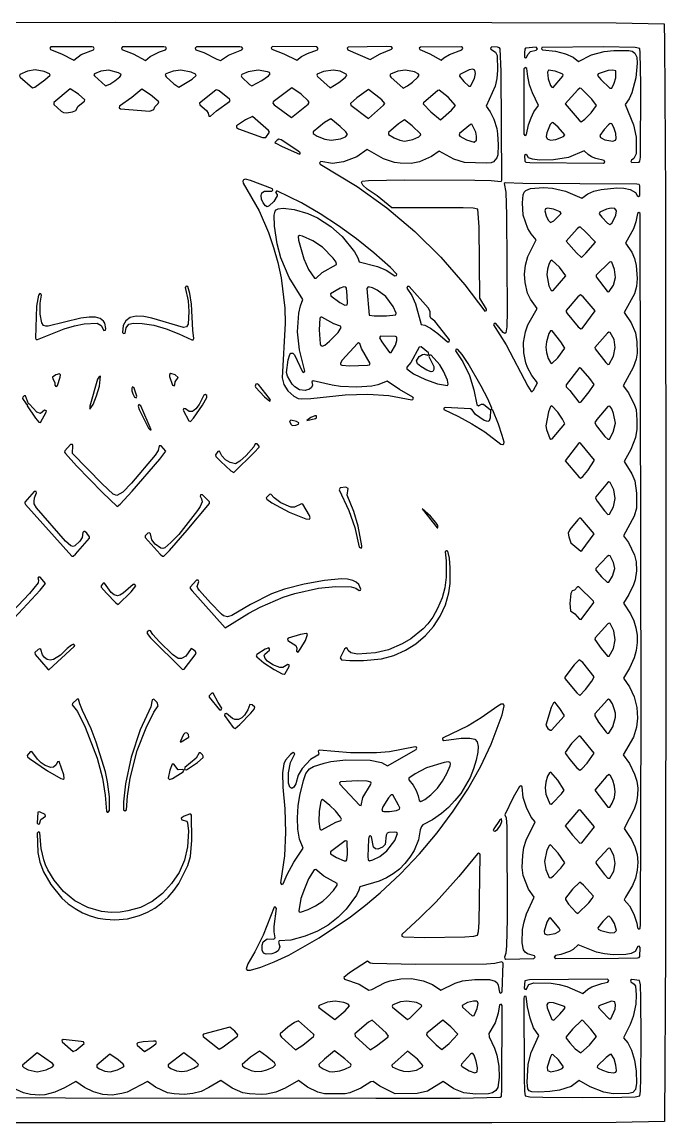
# Model space of a CAD drawing. Header units: millimetres. Extents: x 0 to 300, y 0 to 300.
# Drawn here: x 124.7 to 300, y 0 to 299.6 of the extents above; entities that cross this region are included whole.
import ezdxf

# ---------------------------------------------------------------- set-up
doc = ezdxf.new("R2010")
doc.units = ezdxf.units.MM
doc.layers.add('CUT', color=7, linetype='CONTINUOUS')

msp = doc.modelspace()

# ---------------------------------------------------------------- linework, layer by layer
at = {"layer": 'CUT'}
for points in [[(47.4475, 299.5198), (149.9997, 299.6098), (252.5511, 299.5198), (286.4388, 299.3997), (299.5082, 299.1113), (299.6191, 294.0883), (299.91, 252.2223), (299.9999, 149.8352), (299.91, 47.3589), (299.5842, 0.4102), (286.4388, 0.1201), (252.5525, 0), (47.4489, 0)], [(120.1454, 134.8754), (129.6427, 145.0347), (131.0645, 146.8202), (129.6319, 148.5056), (129.1325, 148.5344), (128.9757, 148.2354), (129.1699, 147.7084), (129.0788, 147.0365), (126.7506, 144.1021), (121.9769, 139.0595)], [(51.9509, 6.9321), (221.0079, 6.722), (243.9377, 6.782), (254.8289, 6.9887), (255.1804, 7.2945), (255.3129, 9.2255), (255.4309, 32.0093), (255.1199, 32.353), (254.7005, 32.1558), (254.3126, 29.8906), (253.503, 27.2812), (251.7303, 24.3255), (251.8788, 23.486), (253.3434, 20.3425), (253.9876, 18.4375), (254.4699, 15.4532), (254.5916, 12.3452), (254.2281, 9.6842), (253.6947, 8.8103), (252.8077, 8.2082), (251.6588, 7.8931), (248.2676, 7.8042), (244.9529, 8.2336), (242.2367, 9.2894), (239.3214, 11.2737), (235.0985, 8.7009), (232.2922, 8.0152), (226.2951, 7.9011), (222.1096, 10.0191), (220.2576, 11.3146), (219.6436, 11.1602), (216.8873, 9.4996), (213.9266, 8.1726), (212.6942, 7.953), (208.7068, 7.8932), (207.0115, 7.9571), (205.2566, 8.3916), (202.409, 9.7863), (199.9341, 11.5554), (196.33, 9.4701), (193.7559, 8.3624), (191.2226, 7.8379), (189.8156, 7.7733), (186.6044, 7.8934), (184.764, 8.239), (181.8859, 9.5131), (178.8158, 11.5574), (175.5469, 9.6275), (173.4082, 8.603), (171.2153, 8.0148), (168.8352, 7.7734), (166.0737, 7.8935), (164.2907, 8.2411), (161.058, 9.753), (158.7928, 11.2845), (153.2752, 8.4252), (151.8946, 8.0158), (149.2384, 7.5931), (146.704, 7.7502), (144.176, 8.4726), (141.6765, 9.6893), (139.3356, 11.2767), (136.2803, 9.5321), (133.6069, 8.3605), (130.9047, 7.6895), (129.5456, 7.5634), (127.0039, 7.7128), (125.0358, 8.2408), (122.0661, 9.5465)]]:
    msp.add_lwpolyline(points, dxfattribs=at)
for points in [[(140.8204, 290.7515), (144.1081, 292.0855), (144.315, 292.4356), (144.1632, 292.7381), (143.7926, 292.8272), (132.5316, 292.8185), (132.2131, 292.5205), (132.4034, 292.0935), (135.4241, 290.9411), (138.7536, 289.1947)], [(159.539, 290.1936), (162.1228, 291.4854), (163.7823, 292.0804), (163.9809, 292.3928), (163.7968, 292.752), (163.3005, 292.8272), (152.0353, 292.8183), (151.7183, 292.5291), (151.8907, 292.1025), (154.9366, 290.9228), (158.2582, 289.144)], [(178.7189, 289.1394), (180.8704, 290.5497), (184.5311, 292.0563), (184.7643, 292.3861), (184.5459, 292.7638), (183.9486, 292.8273), (172.1466, 292.8139), (171.8211, 292.49), (172.0304, 292.0812), (174.1933, 291.3045), (177.7071, 289.4727)], [(200.7212, 290.2263), (202.386, 291.0726), (205.1004, 292.0808), (205.3389, 292.4367), (204.9595, 292.8292), (192.8693, 292.9162), (192.5407, 292.6294), (192.7163, 292.1961), (195.9659, 290.9816), (199.4671, 289.2131)], [(254.6779, 292.6265), (254.0911, 292.7716), (252.5855, 292.856), (252.2409, 292.5379), (252.3569, 292.1851), (253.5575, 291.3658), (254.0356, 290.5072), (254.1704, 286.4714), (253.9572, 284.2318), (253.497, 282.1867), (251.0743, 276.6797), (252.1387, 275.1847), (253.1596, 273.1726), (253.9224, 270.6202), (254.1386, 269.1831), (254.3516, 266.2029), (254.2312, 263.4288), (253.9807, 262.6607), (253.0618, 261.5939), (252.3734, 261.3243), (251.1323, 261.1951), (245.1454, 261.4118), (242.2473, 262.3173), (238.2571, 264.4883), (236.1912, 263.0144), (232.852, 261.5704), (230.5785, 261.1048), (227.6322, 261.1652), (226.0734, 261.416), (223.1073, 262.3747), (218.6498, 264.909), (215.8123, 262.9541), (212.1577, 261.5348), (209.1599, 261.1351), (206.0454, 261.6083), (205.6595, 261.2639), (205.8512, 260.8818), (215.8854, 254.8477), (223.9704, 249.0154), (231.582, 242.6025), (238.6981, 235.5772), (245.2311, 228.1152), (250.7196, 220.9674), (251.0908, 221.1312), (251.1313, 221.501), (249.2818, 224.469), (249.1004, 243.8387), (248.7644, 248.6824), (247.5116, 248.9185), (244.7668, 249.0102), (225.3184, 249.045), (221.3546, 252.2996), (218.6438, 254.1091), (217.4541, 255.2115), (217.1098, 255.9714), (217.318, 256.3234), (218.9679, 256.4826), (228.8084, 256.6625), (247.9915, 256.5725), (252.3914, 256.4515), (255.149, 256.2542), (255.2962, 256.5475), (255.1026, 286.137), (254.8702, 292.331)], [(225.2982, 292.1837), (225.5027, 292.5282), (225.2246, 292.8997), (223.8318, 292.9478), (213.4863, 292.7712), (213.1666, 292.4726), (213.3591, 292.0449), (219.4465, 289.4099), (222.2002, 290.9717)], [(239.5386, 289.8866), (241.039, 290.7867), (244.4581, 292.0857), (244.6813, 292.4109), (244.5647, 292.7173), (244.2929, 292.8279), (233.123, 292.8056), (232.7983, 292.4772), (232.9821, 292.0877), (235.6754, 290.9502), (238.7986, 289.1978)], [(261.4361, 291.2376), (261.4592, 290.0344), (261.7366, 289.8531), (262.0533, 289.9511), (262.347, 290.7922), (263.1306, 291.5979), (264.6844, 291.9632), (264.9953, 292.3521), (264.6698, 292.7289), (261.756, 292.5104), (261.5621, 292.2523)], [(293.0367, 262.8139), (293.188, 282.6845), (293.0085, 291.1855), (292.846, 292.3831), (291.5943, 292.649), (283.013, 292.8579), (266.1972, 292.7008), (266.0712, 292.3247), (266.3402, 292.0332), (269.928, 291.6846), (272.6538, 290.9788), (274.7608, 290.0156), (276.177, 288.8989), (279.7111, 290.6573), (283.2065, 291.6261), (285.8071, 291.8968), (289.9008, 291.8662), (290.83, 291.7198), (291.5382, 291.1423), (292.042, 290.0184), (292.1947, 288.4482), (291.8294, 284.3988), (290.7303, 280.3305), (289.976, 278.7347), (288.8451, 277.1617), (291.1315, 271.6571), (291.8367, 268.3162), (291.8627, 263.7386), (291.2781, 262.4719), (290.5839, 262.0575), (290.4098, 261.6673), (290.6984, 261.3523), (292.6705, 261.511), (292.9228, 261.7685)], [(130.9295, 283.8368), (132.3216, 285.1759), (132.1255, 285.5259), (130.7129, 286.11), (128.2431, 286.5534), (126.1231, 286.1984), (124.0766, 285.343), (123.953, 285.0043), (124.2041, 284.6161), (127.5106, 281.6553), (128.156, 281.9182)], [(149.9064, 283.5732), (151.3437, 284.6572), (151.6798, 285.1472), (151.5378, 285.4555), (150.926, 285.7666), (148.3297, 286.4974), (146.176, 286.2682), (144.3972, 285.4966), (144.2564, 285.2337), (144.3685, 284.9199), (147.3926, 282.2089), (148.5576, 282.6761)], [(170.9653, 284.0171), (172.0751, 285.0877), (171.8935, 285.4408), (170.6864, 285.9709), (167.8971, 286.5506), (165.8604, 286.1996), (163.8382, 285.5237), (163.6317, 285.1323), (163.9456, 284.6724), (166.0383, 282.7564), (167.356, 281.8379)], [(189.9707, 283.7126), (191.7811, 284.9671), (192.2163, 285.5338), (192.0701, 285.8357), (191.5527, 286.0961), (189.0001, 286.4945), (186.2415, 286.0579), (184.4912, 285.3307), (184.3009, 284.9855), (184.5078, 284.6086), (186.5906, 282.6419), (187.2303, 282.2612)], [(212.6671, 284.4825), (213.1164, 285.0614), (212.8948, 285.4443), (211.3023, 286.1957), (209.3873, 286.5522), (206.7689, 286.1468), (205.0292, 285.4353), (204.8993, 285.1255), (205.079, 284.7776), (208.5407, 281.7012), (210.9601, 283.1898)], [(230.9429, 283.2173), (232.4025, 284.5599), (232.7738, 285.1331), (232.5049, 285.5392), (231.5091, 286.035), (229.0403, 286.5242), (226.9915, 286.2062), (224.9823, 285.3983), (224.8494, 285.0131), (225.1149, 284.6372), (228.4524, 281.6351), (229.6621, 282.2434)], [(247.8882, 284.2217), (248.1676, 285.6328), (247.961, 286.5174), (247.4085, 286.7819), (246.4318, 286.5732), (243.8728, 285.3609), (243.7632, 284.8454), (244.9286, 283.4299), (246.3107, 282.1201), (246.8011, 282.1555)], [(264.0515, 275.1469), (265.2699, 276.9136), (263.6791, 280.3068), (262.8609, 282.5147), (262.342, 284.7621), (262.0761, 286.9661), (261.6955, 287.2772), (261.3051, 286.8924), (261.2832, 269.1068), (261.6065, 268.766), (262.0225, 268.9841), (262.6124, 271.6015), (263.2801, 273.5154)], [(269.2487, 281.7802), (271.9271, 284.8914), (272.0009, 285.2458), (271.7643, 285.5054), (269.8199, 286.2002), (268.0571, 286.4716), (267.737, 285.9474), (267.9383, 284.1255), (268.5994, 282.3046), (268.8837, 281.8647)], [(285.9009, 282.9516), (286.3457, 284.3917), (286.3675, 286.3351), (285.4977, 286.4931), (284.3, 286.3808), (281.5077, 285.5326), (281.3325, 285.0282), (282.2589, 283.9753), (284.7278, 281.6013), (285.2226, 281.6339)], [(202.8761, 277.7071), (202.623, 278.1421), (200.6514, 279.9366), (198.1365, 281.7076), (193.0458, 277.8909), (192.9854, 277.4982), (193.3522, 277.0855), (198.0257, 273.6522), (202.6244, 277.2927)], [(138.4277, 275.1986), (139.3231, 275.5606), (139.9939, 276.7532), (141.6611, 278.1007), (141.7698, 278.4207), (140.0636, 279.962), (137.7517, 281.4183), (133.373, 277.7045), (133.3633, 277.2004), (135.3527, 275.3247), (135.9282, 274.9574), (136.7944, 274.9082)], [(160.8385, 276.5539), (161.7418, 277.4381), (161.9319, 277.8741), (159.639, 279.8359), (157.2741, 281.3428), (154.5976, 279.0943), (151.223, 276.7119), (151.0989, 276.2404), (151.5126, 275.9917), (159.4536, 275.3318), (160.5823, 275.8252)], [(181.3365, 278.2747), (181.1638, 278.65), (178.3897, 280.8832), (177.7484, 281.1158), (177.4214, 281.0362), (173.0154, 277.4956), (173.1024, 277.0976), (174.873, 275.5092), (175.3119, 274.8438), (175.5342, 273.9871), (175.9916, 274.0032), (177.6133, 275.4741), (181.2005, 277.9635)], [(222.6216, 278.399), (218.9907, 281.2613), (215.8294, 278.9796), (214.0919, 277.4542), (214.1703, 276.9733), (219.0353, 273.3361), (223.0779, 276.9466), (223.4319, 277.4613)], [(238.5711, 273.0224), (241.5661, 275.5966), (242.6994, 276.9265), (240.653, 279.1295), (238.2634, 281.0738), (237.8574, 281.0092), (233.9734, 277.5895), (233.8616, 277.3075), (236.0017, 275.1592)], [(276.9479, 272.4319), (277.9403, 273.1953), (279.6112, 274.9251), (281.1259, 276.9225), (279.8038, 278.6333), (276.93, 281.54), (276.5313, 281.5873), (276.0078, 281.1434), (272.5468, 277.3772), (276.3324, 272.9163)], [(192.0093, 269.6147), (191.7577, 270.1285), (187.4371, 273.8879), (185.4762, 273.0278), (183.0845, 271.3658), (183.056, 270.8719), (183.6485, 270.536), (190.1388, 268.2077), (191.0606, 268.1791)], [(211.4251, 267.7976), (212.721, 268.408), (213.2772, 268.9875), (212.7903, 269.7158), (211.3274, 271.15), (208.731, 273.2427), (207.0135, 272.2401), (203.9354, 269.766), (203.9411, 269.2344), (205.0166, 268.5412), (207.0821, 267.7086), (208.8645, 267.4399)], [(231.0996, 267.6719), (232.7362, 268.3885), (233.2452, 268.8981), (233.1234, 269.2161), (230.8667, 271.3289), (228.8079, 272.9707), (227.1976, 271.8918), (224.4295, 269.5085), (224.4839, 268.96), (226.0119, 268.0816), (227.5801, 267.4379), (228.8043, 267.2282)], [(248.3914, 267.458), (248.4433, 268.5178), (248.1838, 269.6083), (247.1637, 271.7901), (246.7972, 271.7399), (243.8114, 269.2276), (243.6583, 268.858), (243.8987, 268.5202), (245.6758, 267.5684), (247.7893, 266.9245)], [(270.6776, 270.9828), (269.2965, 272.2061), (268.9983, 272.2685), (268.5108, 271.7264), (267.544, 269.433), (267.3812, 268.4377), (267.6732, 267.7794), (268.5307, 267.4698), (270.021, 267.648), (272.1311, 268.413), (272.4674, 268.9455)], [(286.4353, 267.8712), (286.3126, 269.249), (285.8193, 270.897), (285.2295, 271.9265), (284.8113, 272.02), (284.355, 271.6334), (283.1649, 270.3818), (281.9693, 268.7406), (282.1439, 268.1921), (283.3763, 267.5695), (285.4859, 267.2291), (286.2688, 267.4563)], [(194.628, 267.7074), (194.1178, 267.4973), (193.5775, 266.9571), (193.5175, 266.807), (193.7876, 266.5969), (195.4683, 265.6966), (200.1802, 263.6557), (200.3903, 263.7758), (200.3903, 264.0459), (199.79, 264.5861), (195.2582, 267.5573)], [(262.9048, 261.346), (282.9851, 261.1642), (283.3704, 261.513), (283.1381, 261.911), (280.9283, 262.4301), (279.7215, 262.9373), (278.7824, 263.5383), (277.7073, 264.5728), (273.4531, 262.7089), (269.382, 262.0968), (265.607, 262.0354), (263.6654, 262.2464), (262.5439, 262.6449), (262.1727, 263.281), (261.8074, 263.522), (261.4487, 263.2713), (261.5848, 261.6997), (261.8596, 261.4732)], [(190.6596, 253.5417), (192.7147, 253.5721), (192.9438, 253.8144), (192.8792, 254.1763), (186.9222, 256.5197), (185.5448, 256.8377), (184.9499, 256.6324), (184.7865, 256.2766), (184.8816, 255.7414), (189.2315, 248.2368), (191.7892, 242.3106), (193.1737, 238.2791), (194.3182, 234.1557), (195.1921, 230.0311), (196.2166, 221.7255), (196.3081, 217.6276), (195.5301, 202.8119), (195.9513, 201.008), (197.0011, 199.2763), (198.6639, 197.7931), (199.8266, 197.2001), (200.7146, 197.0274), (203.2697, 197.1468), (212.6739, 198.198), (218.8437, 198.3491), (224.5618, 197.9887), (230.7831, 196.8149), (231.1076, 196.8995), (231.246, 197.2049), (231.0959, 197.5047), (227.424, 199.6041), (224.0939, 201.8571), (221.5707, 200.8871), (219.8929, 200.5177), (215.8082, 200.2107), (211.3644, 200.4208), (209.1588, 200.7522), (203.9169, 202.0064), (203.5643, 201.7154), (203.7804, 200.7662), (203.5251, 200.1701), (202.943, 199.7219), (201.7289, 199.3703), (200.2292, 199.5461), (198.9197, 200.3682), (198.2652, 201.0836), (196.965, 203.2004), (196.6992, 204.2407), (197.0961, 207.6762), (197.5523, 209.1665), (197.8866, 209.5257), (198.4142, 209.4905), (198.8688, 209.0648), (201.0176, 204.4179), (201.4239, 204.272), (201.7152, 204.5907), (200.2447, 210.4029), (199.7011, 215.2578), (200.0341, 220.387), (200.4552, 222.3734), (201.0847, 224.07), (197.4095, 230.0727), (195.1146, 235.4537), (194.1206, 239.2536), (193.4296, 244.0309), (193.3414, 247.0388), (193.5857, 248.1369), (193.8533, 248.531), (194.3828, 248.7966), (195.7534, 248.949), (198.7963, 248.5877), (202.4945, 247.4992), (205.1212, 246.308), (208.7514, 244.006), (211.8488, 241.2392), (215.1556, 237.0536), (216.0893, 235.4277), (216.4254, 234.3345), (221.4871, 233.0537), (223.776, 232.0889), (226.2072, 230.5421), (226.5979, 230.6374), (226.7055, 230.9901), (224.9985, 232.7777), (220.4602, 236.8084), (215.7115, 240.6254), (210.8735, 244.1494), (205.8712, 247.415), (200.7907, 250.361), (194.0276, 253.6745), (193.664, 253.2541), (194.1198, 252.6844), (194.1721, 252.2667), (193.2709, 250.7825), (191.9398, 249.548), (191.377, 249.341), (190.9585, 249.5916), (190.3233, 250.4275), (189.8885, 251.4387), (189.7664, 252.3904), (189.9346, 253.1458)], [(292.0737, 255.4616), (261.0444, 255.6729), (256.2587, 255.8459), (255.9225, 255.6271), (256.3927, 253.2745), (256.6025, 247.0633), (256.7226, 220.9197), (256.632, 216.7022), (256.4172, 215.0705), (256.107, 214.8275), (255.6681, 215.1042), (253.6713, 217.6074), (253.2416, 217.6112), (253.0699, 217.2174), (256.4918, 211.736), (262.3657, 200.4676), (263.2479, 199.1066), (263.5793, 199.0889), (263.9056, 199.405), (265.0219, 201.4513), (263.498, 203.3872), (262.3011, 205.6316), (261.8415, 206.8817), (261.289, 209.5633), (261.2266, 212.3608), (261.7082, 215.2819), (262.3764, 217.1742), (264.9399, 221.6384), (263.0927, 224.1609), (262.3138, 225.8419), (261.6203, 228.7054), (261.4667, 231.0303), (261.7129, 233.4301), (262.3732, 235.8012), (264.6867, 240.3576), (263.2884, 241.9678), (262.3986, 243.4643), (261.1153, 247.0235), (260.8959, 250.4108), (261.136, 252.6038), (261.4004, 253.2799), (261.855, 253.7913), (263.1562, 254.2908), (266.6152, 254.5315), (269.104, 254.3511), (272.6201, 253.5353), (277.0682, 251.6505), (278.7413, 252.8846), (280.3615, 253.5376), (282.3346, 254.051), (286.6044, 254.471), (288.5619, 254.382), (290.2635, 254.0663), (291.6674, 253.256), (292.1564, 252.3834), (292.5572, 252.1442), (292.8908, 252.4238), (292.8655, 255.0252), (292.6647, 255.3596)], [(269.4599, 245.5328), (271.4177, 247.5019), (271.233, 247.9699), (269.3417, 248.6839), (267.7264, 248.9762), (267.2199, 248.8153), (267.0208, 248.2105), (267.3504, 246.8401), (267.9588, 245.7121), (268.5634, 245.0669)], [(285.2501, 244.8829), (286.0132, 246.2073), (286.3629, 247.0374), (286.5236, 248.2112), (286.1006, 248.8441), (285.0496, 248.9224), (283.8372, 248.6528), (281.9734, 247.8815), (281.8232, 247.4323), (282.5059, 246.5139), (284.1001, 244.8573), (284.7369, 244.4901)], [(293.008, 246.2742), (292.9706, 247.5364), (292.5929, 247.8066), (292.2251, 247.5231), (291.8318, 245.243), (291.1322, 243.3214), (288.9761, 239.4363), (290.6568, 237.0079), (291.41, 235.2868), (291.8965, 233.3572), (292.1361, 229.8133), (291.9569, 227.6601), (291.3947, 225.6567), (288.6084, 220.5854), (290.5172, 217.7537), (291.6748, 215.0458), (292.0757, 212.5972), (292.1346, 209.5119), (291.8558, 207.8563), (291.0665, 205.583), (288.338, 200.5777), (289.7698, 198.6909), (291.429, 195.3423), (291.8354, 194.1425), (292.1068, 191.2707), (292.077, 188.8034), (291.6743, 186.5133), (290.4113, 183.2952), (288.6014, 179.9707), (290.7186, 176.6511), (291.4724, 174.7423), (291.9859, 171.4189), (291.9529, 167.3357), (291.3631, 165.1495), (288.4345, 159.7784), (289.8334, 157.9882), (291.4294, 154.5254), (291.8961, 152.6897), (292.0141, 150.2654), (291.5941, 147.7751), (291.1546, 146.4248), (289.863, 143.812), (288.4371, 141.5032), (290.3697, 138.5767), (291.231, 136.694), (291.8312, 134.7405), (292.1334, 132.7517), (292.1368, 130.7136), (291.8924, 128.6205), (291.3044, 126.556), (290.0477, 123.7734), (288.4709, 121.0629), (290.0457, 118.698), (291.3195, 115.9906), (292.0711, 113.0744), (292.2866, 110.1611), (291.9506, 107.7223), (291.1341, 105.0309), (288.3637, 100.1817), (290.0884, 97.809), (291.4537, 94.9637), (292.0414, 93.0529), (292.3162, 91.1597), (292.2825, 89.242), (291.9429, 87.3187), (291.3204, 85.3621), (288.5852, 80.1114), (290.6087, 77.1739), (291.5536, 75.1614), (292.1071, 73.0588), (292.3465, 70.9526), (292.1894, 68.7901), (291.7289, 66.6615), (290.9143, 64.6129), (288.9491, 61.4938), (288.6515, 60.7399), (290.0427, 59.07), (291.2431, 56.7888), (292.0953, 54.3311), (292.2816, 53.083), (292.5873, 52.7824), (292.984, 52.9449), (293.0679, 54.1411), (293.218, 111.6744)], [(276.9701, 235.5554), (278.2172, 236.6783), (280.8048, 239.6955), (278.0196, 242.6328), (276.7185, 243.7386), (276.3516, 243.7383), (275.8454, 243.3159), (272.8141, 239.9553), (275.5968, 236.7655)], [(204.2901, 229.9326), (204.7342, 229.922), (206.4235, 231.4152), (210.2782, 233.6102), (210.2341, 234.2137), (209.3725, 235.3829), (206.4876, 238.3224), (203.8437, 240.0705), (201.0368, 241.3581), (200.1912, 241.5054), (199.8497, 241.2093), (199.9384, 240.2431), (201.3934, 235.1983), (202.6978, 232.2575)], [(268.5665, 234.6223), (268.0791, 233.6443), (267.7099, 232.3388), (267.5589, 230.8525), (268.1087, 227.8559), (268.7683, 226.582), (269.3225, 226.585), (272.7443, 230.5652), (270.9929, 232.8839), (268.9367, 234.827)], [(285.7242, 228.0082), (286.2522, 230.0912), (286.0212, 232.2965), (285.2193, 234.2394), (284.9659, 234.3871), (284.6521, 234.2927), (280.9719, 230.6833), (280.9696, 230.2274), (283.9776, 226.3484), (284.2683, 226.1971), (284.5448, 226.295)], [(155.0186, 217.6156), (157.4214, 217.5835), (160.5319, 217.0686), (163.8901, 216.1391), (167.3651, 214.7806), (170.9369, 213.114), (171.3072, 213.151), (171.4774, 213.4819), (171.1597, 215.7383), (170.7985, 222.8595), (170.3857, 225.7215), (169.827, 227.618), (169.3765, 227.7517), (169.1239, 227.3934), (169.8644, 223.7168), (170.0769, 220.7872), (169.897, 217.4181), (169.4564, 216.6722), (168.6147, 216.4838), (160.0256, 219.0061), (157.8176, 219.452), (155.7198, 219.5671), (154.08, 219.164), (152.9206, 218.2875), (152.1767, 217.026), (152.0609, 215.1476), (152.3419, 214.8241), (152.7501, 214.9546), (153.0158, 216.4312), (153.7249, 217.3574)], [(141.5556, 217.4328), (145.147, 217.6127), (146.2114, 217.0205), (146.9707, 215.6881), (147.4019, 215.7232), (147.5379, 216.1675), (147.1793, 217.6431), (146.8473, 218.2175), (145.9533, 218.9352), (144.7194, 219.2702), (142.9373, 219.2959), (140.7077, 219.002), (131.8346, 216.8736), (131.1947, 216.8085), (130.5571, 217.0051), (130.0488, 217.7751), (129.5949, 220.0736), (129.5923, 223.0585), (129.9527, 225.3218), (129.8137, 225.6291), (129.5252, 225.7184), (129.1398, 225.266), (128.6311, 222.288), (128.3445, 213.5886), (128.4926, 213.2558), (128.851, 213.191), (136.1529, 216.1337), (138.956, 216.948)], [(213.2959, 223.129), (213.2377, 225.207), (212.9763, 227.1702), (212.7958, 227.4586), (212.288, 227.514), (211.3289, 227.2045), (208.6893, 225.6329), (208.7133, 225.088), (211.1674, 223.2695), (212.5925, 222.5475), (213.1588, 222.6875)], [(226.4408, 219.9305), (226.5431, 220.3732), (225.7569, 222.2085), (223.6929, 224.8998), (221.3899, 226.6321), (220.1032, 227.2418), (218.9212, 227.5096), (218.5427, 227.1058), (219.143, 219.8546), (220.5237, 219.6582), (223.8794, 219.6577)], [(233.3078, 217.2674), (234.2996, 217.0886), (235.8415, 216.3327), (237.8899, 214.867), (240.5073, 212.5913), (240.9392, 212.5906), (241.049, 213.1293), (238.4517, 216.5082), (237.0214, 218.1728), (235.9481, 219.0512), (235.7763, 219.4281), (235.8276, 220.8158), (235.2594, 221.8648), (230.1213, 227.6123), (229.6547, 227.6514), (229.4878, 227.2139), (230.766, 225.2211), (231.8182, 222.9083)], [(277.1667, 216.2469), (280.713, 221.0515), (277.4139, 224.8111), (276.6825, 225.3903), (276.0213, 224.8539), (272.8193, 221.0595), (272.7793, 220.7567), (273.0657, 220.2915), (276.0974, 216.6953), (276.8356, 216.0899)], [(206.0382, 211.5503), (206.3602, 211.4003), (207.0774, 211.7142), (208.4188, 212.797), (210.7238, 215.1306), (211.5889, 216.4915), (211.3955, 216.813), (209.5385, 217.4905), (206.3216, 219.2993), (205.9936, 219.3082), (205.7661, 219.027), (205.612, 215.824), (205.8411, 212.0337)], [(226.3388, 211.6719), (226.7161, 212.9607), (226.6965, 213.8592), (226.3831, 214.0434), (222.2815, 214.1154), (221.9763, 213.6443), (222.6009, 212.5603), (224.7015, 209.7158), (225.1971, 209.6364)], [(267.4595, 209.633), (267.9264, 208.0784), (268.5376, 206.9102), (268.8935, 206.6956), (270.5569, 208.2487), (272.4916, 210.8368), (271.4073, 212.5746), (269.0232, 215.5632), (268.5196, 215.5834), (268.135, 214.8791), (267.4373, 212.6112), (267.2588, 211.1343)], [(285.7007, 208.6648), (286.1937, 211.0223), (285.8461, 213.2527), (284.81, 215.0943), (284.4662, 215.2194), (284.0955, 214.9771), (280.6667, 211.058), (280.7116, 210.6634), (283.6445, 206.9295), (284.1315, 206.448), (284.5598, 206.5183)], [(219.299, 206.3369), (219.4962, 206.6533), (217.0668, 210.8061), (216.6019, 212.0858), (216.2803, 212.2691), (216.0005, 212.1595), (211.8, 207.5753), (211.3424, 206.7598), (211.404, 206.4373), (211.7303, 206.2329), (213.8557, 206.0626), (218.7513, 206.2429)], [(231.2695, 203.8967), (234.4796, 202.3225), (237.834, 201.1647), (240.5397, 200.6745), (240.7194, 201.0494), (240.5021, 202.1056), (239.3986, 204.6178), (238.4116, 206.2876), (236.0452, 208.935), (235.6102, 208.9677), (235.4177, 208.5762), (236.7586, 205.9006), (236.8192, 205.0877), (236.4878, 204.536), (236.1047, 204.3849), (234.8876, 204.8314), (233.2104, 205.8496), (232.3299, 206.6356), (232.0932, 207.4469), (232.833, 208.5756), (233.6826, 209.1467), (234.1685, 209.2089), (235.1127, 208.9162), (235.4776, 209.209), (235.3602, 209.5955), (233.3602, 211.2569), (232.8435, 211.1214), (230.5384, 206.9844), (229.4468, 205.6621), (229.4658, 205.2518)], [(247.7106, 199.5187), (248.5287, 195.4889), (248.9346, 195.2041), (249.7593, 195.6085), (250.347, 195.6331), (252.2024, 194.0486), (252.1213, 191.8633), (251.8287, 191.0962), (251.5127, 190.903), (250.5229, 191.1317), (248.1647, 192.7784), (247.2029, 194.0917), (246.7669, 194.3421), (239.8537, 194.6982), (239.5092, 194.4954), (239.5056, 194.1289), (243.4689, 192.2606), (247.111, 190.2735), (250.6355, 188.0436), (255.0664, 184.711), (255.6199, 184.6112), (255.8648, 184.8572), (255.9114, 185.2723), (255.4421, 187.123), (254.3914, 190.2132), (252.862, 193.9672), (252.5259, 194.1952), (252.5901, 194.563), (251.4651, 197.051), (249.7213, 200.5087), (246.1676, 206.6907), (244.5326, 209.0996), (243.3333, 210.5152), (242.8669, 210.5718), (242.6969, 210.1014), (244.6961, 207.116), (246.5085, 203.3957)], [(134.8976, 203.8591), (133.8614, 203.6112), (132.9803, 202.9222), (133.019, 202.4813), (133.5793, 201.5112), (133.6085, 200.8116), (133.9052, 200.4215), (134.3633, 200.6656), (135.0618, 203.0035), (135.1297, 203.5836)], [(166.3224, 200.8458), (166.4134, 201.6932), (167.1516, 202.9082), (166.3852, 203.6079), (165.1746, 203.9903), (164.8419, 203.7233), (164.865, 203.1188), (165.604, 200.7989), (166.0543, 200.5945)], [(276.9046, 196.2567), (279.0652, 198.9568), (280.4117, 200.9747), (279.3094, 202.5687), (276.8217, 205.368), (276.5198, 205.4952), (276.2276, 205.3471), (272.7912, 200.8923), (272.8616, 200.3701), (273.855, 199.3354), (276.2291, 196.1827), (276.552, 196.0359)], [(145.7383, 200.4803), (146.0384, 203.2414), (145.5882, 202.9713), (145.2281, 202.4311), (143.1572, 195.0781), (143.1272, 194.2978), (144.0276, 195.5583), (144.988, 197.8693)], [(188.3554, 201.0505), (188.1153, 200.5103), (188.2654, 200.2402), (190.6964, 197.6292), (192.137, 196.4287), (192.317, 196.6688), (192.0769, 197.119), (189.0157, 200.9605), (188.6856, 201.1406)], [(125.7697, 195.667), (126.0858, 195.5164), (126.103, 195.1333), (128.3709, 191.7646), (129.26, 190.6781), (129.6908, 190.6339), (131.2671, 193.4055), (131.2963, 193.8393), (130.7765, 193.9981), (129.7251, 193.0727), (128.6623, 193.4058), (126.7137, 195.6103), (126.4248, 195.7294), (125.6008, 197.865), (125.2647, 197.8566), (124.8533, 197.5035), (124.8447, 197.1387)], [(154.5618, 200.0001), (154.5918, 199.2798), (154.8019, 198.4095), (155.3121, 197.5391), (155.7923, 197.3591), (155.9424, 197.7792), (155.1921, 200.0001), (154.7719, 200.3303)], [(171.3599, 191.7959), (173.8083, 195.3797), (174.9823, 197.4023), (174.9975, 197.9388), (174.5668, 198.2498), (174.141, 198.1078), (172.8809, 195.4845), (171.955, 194.3482), (171.0707, 193.647), (170.1497, 193.5938), (169.1778, 194.3547), (168.6906, 194.4088), (168.5364, 193.9435), (170.0691, 191.0945), (170.5682, 190.9114)], [(156.3025, 195.1082), (156.6027, 194.1778), (159.0937, 189.0757), (159.5739, 188.6556), (159.874, 188.6556), (157.0228, 195.1982), (156.5126, 195.4983)], [(270.5181, 193.4408), (268.9467, 195.1584), (268.5652, 194.9555), (267.9955, 193.5679), (267.3195, 189.7354), (267.4818, 188.682), (268.3808, 186.3141), (268.6348, 186.0971), (268.9935, 186.1806), (272.4697, 190.2679), (271.8548, 191.5099)], [(285.6027, 187.9657), (286.2534, 190.4329), (285.7283, 193.1134), (285.2155, 194.3169), (284.6784, 195.0508), (284.1374, 195.0149), (281.1522, 191.4557), (280.6629, 190.6085), (281.0292, 189.8198), (283.3641, 186.8297), (284.1448, 186.0502), (284.5964, 186.0797)], [(203.2714, 192.0169), (202.191, 191.1466), (204.562, 191.6868), (204.8621, 191.9269), (204.8321, 192.4071), (204.3519, 192.4671)], [(199.4454, 190.9403), (197.8251, 191.2852), (197.5364, 190.8883), (197.9298, 190.0544), (198.2669, 189.7676), (199.2405, 189.9052), (199.915, 190.1497), (200.0472, 190.5594)], [(150.5548, 167.739), (151.4027, 168.416), (154.6186, 171.9621), (162.171, 180.6233), (163.8036, 182.8059), (162.5509, 184.2988), (162.0568, 184.2988), (161.7177, 182.9627), (160.9467, 181.7532), (154.4841, 174.1169), (152.0974, 171.6741), (150.4517, 170.7992), (149.5247, 171.1567), (146.4678, 173.9143), (138.3891, 182.2025), (138.5534, 184.3297), (138.4076, 184.6336), (137.9082, 184.6236), (136.368, 182.8833), (136.2642, 182.5595), (136.5047, 182.1588), (139.5261, 178.8378), (146.5808, 171.543)], [(187.8653, 182.4295), (189.205, 183.8972), (189.2692, 184.2172), (188.6692, 184.8605), (188.1815, 184.8618), (187.7961, 183.989), (185.7199, 181.6721), (183.9639, 180.1034), (182.7894, 179.4178), (181.3433, 179.7284), (180.0571, 180.4904), (179.0302, 181.5427), (178.3984, 182.8033), (177.9696, 182.7205), (177.3494, 181.7883), (177.4056, 181.3872), (178.7694, 180.0207), (181.5104, 177.4912), (182.3262, 177.0124)], [(276.756, 175.503), (277.3538, 175.9395), (278.7012, 177.5533), (280.5371, 180.3994), (276.7429, 184.9756), (276.4665, 185.0929), (276.1629, 184.9501), (272.5567, 180.1877), (276.2558, 175.8428)], [(284.6207, 165.6506), (285.7032, 167.6779), (286.1633, 169.9704), (285.7885, 172.3405), (284.838, 174.3349), (284.4824, 174.4378), (284.1036, 174.1701), (280.8667, 170.3542), (280.8368, 170.0134), (281.2937, 169.2396), (283.2584, 166.6189), (284.1631, 165.6339)], [(139.219, 154.8217), (143.0496, 159.1633), (143.0496, 159.5428), (142.2927, 160.4703), (141.7997, 160.9436), (141.4641, 160.9757), (141.2187, 160.6966), (141.094, 159.3598), (140.4036, 158.295), (139.0815, 157.047), (138.5628, 156.9036), (137.9795, 157.0825), (136.5451, 158.3573), (128.6089, 167.4384), (128.0149, 168.5357), (127.942, 169.0812), (128.0935, 170.1398), (128.6483, 171.4585), (128.5334, 171.8061), (128.0119, 171.8208), (125.4647, 168.9635), (125.4206, 168.6422), (125.6232, 168.3442), (138.1924, 154.2432), (138.5892, 154.2386)], [(162.2623, 154.812), (162.9167, 154.2104), (163.2839, 154.2104), (164.825, 155.758), (169.6197, 161.3322), (175.6879, 168.5917), (175.733, 169.0245), (173.82, 170.9589), (173.2977, 170.9334), (173.1909, 170.5822), (173.583, 169.8594), (173.7367, 169.0294), (173.2122, 167.7442), (172.4805, 166.641), (167.3301, 160.1323), (165.2067, 157.9477), (163.5507, 156.5421), (162.9877, 156.3046), (162.4384, 156.4079), (160.8797, 157.5519), (160.0391, 158.6859), (159.634, 160.3113), (159.349, 160.584), (158.9647, 160.4824), (158.2223, 159.7627), (158.2041, 159.3419)], [(193.3349, 170.1178), (192.4058, 171.1259), (192.0359, 171.0582), (191.1722, 170.1053), (191.3047, 169.7291), (192.6518, 168.7475), (197.3815, 166.2497), (201.9127, 164.4106), (202.9331, 164.297), (203.1615, 164.6698), (202.9036, 165.3617), (201.1654, 168.3948), (200.742, 168.505), (198.8919, 167.6266), (197.8861, 167.6175), (195.1685, 168.7954)], [(216.9691, 156.452), (217.2083, 156.6818), (217.225, 157.087), (216.2108, 162.4427), (215.0443, 166.3882), (213.2115, 170.8421), (213.4433, 172.6843), (212.8278, 173.0183), (211.2532, 172.8245), (211.0348, 172.3177), (213.6368, 166.7128), (215.2934, 162.0764), (216.4764, 156.6938)], [(233.6437, 167.1369), (237.7253, 161.9748), (237.9054, 161.9748), (237.8754, 162.5751), (237.3352, 163.4454), (235.9246, 165.0961)], [(273.5265, 159.4936), (274.1201, 157.9158), (276.8416, 155.6447), (277.2158, 155.8961), (280.465, 160.3265), (276.8422, 164.5506), (276.4753, 164.5932), (275.9844, 164.1606), (273.8214, 161.509), (273.3543, 160.5204)], [(225.945, 127.2499), (229.0967, 128.6516), (231.9277, 130.4223), (234.5041, 132.6427), (236.7029, 135.1443), (238.5304, 137.9172), (239.9275, 141.0085), (240.8467, 144.2955), (241.2082, 146.8188), (241.2674, 151.0328), (241.0556, 153.6796), (240.5951, 155.615), (240.2062, 155.73), (239.9196, 155.3987), (240.1259, 152.9741), (240.1549, 148.5686), (239.8248, 145.6562), (239.0679, 142.9208), (237.8261, 140.0091), (236.5619, 137.66), (235.1876, 135.8527), (233.8535, 134.4871), (230.5621, 131.7781), (228.1503, 130.4222), (224.4808, 128.798), (220.884, 127.943), (216.0321, 127.5826), (214.1616, 127.9645), (213.4996, 128.611), (213.2228, 129.1921), (212.881, 129.3069), (212.4986, 128.9745), (211.3221, 126.5578), (211.6145, 126.0782), (213.8818, 125.8997), (217.6214, 125.8703), (222.546, 126.2917)], [(285.4131, 148.8491), (286.038, 150.856), (285.6642, 152.4882), (284.8034, 154.3019), (284.435, 154.4394), (283.945, 154.1175), (280.8961, 150.8922), (280.8872, 150.467), (282.4512, 148.6381), (283.9634, 147.1598), (284.4553, 147.194)], [(154.3482, 144.5005), (155.6381, 146.1758), (155.389, 146.5308), (154.9062, 146.4996), (152.186, 144.1523), (151.3379, 143.6225), (150.6511, 143.4584), (149.7553, 143.691), (148.9053, 144.3463), (147.1667, 146.8867), (146.7306, 146.8801), (146.1906, 146.201), (146.2311, 145.8008), (147.6355, 144.1972), (150.1842, 141.5293), (150.8408, 141.0593)], [(189.4736, 140.409), (195.7463, 143.0802), (198.9941, 144.1123), (205.3864, 145.5229), (210.0091, 145.9775), (214.3103, 145.9111), (215.5465, 145.5669), (216.4983, 144.8648), (216.8103, 144.9709), (216.93, 145.2404), (216.3602, 146.5192), (215.6907, 147.2161), (214.7342, 147.6671), (213.3033, 147.962), (211.6241, 148.0481), (206.9989, 147.6621), (201.4626, 146.6753), (196.1163, 145.2723), (192.6206, 143.9592), (186.8596, 141.1093), (181.8106, 138.1348), (180.6105, 137.7259), (179.4972, 138.0487), (178.9898, 138.4506), (175.9602, 141.5103), (172.9826, 144.8785), (172.5002, 145.5283), (172.391, 146.0161), (172.7759, 147.3263), (172.6239, 147.6927), (172.1345, 147.6746), (170.4813, 145.8486), (170.4747, 145.4736), (171.0227, 144.7883), (179.9661, 134.7514), (186.4407, 138.7715)], [(280.2758, 142.0071), (276.2857, 145.9445), (275.9176, 145.8761), (275.1072, 145.0183), (274.4892, 144.7967), (274.1299, 144.1122), (273.8597, 141.3296), (274.0083, 139.3414), (275.1548, 138.5274), (276.4136, 137.1286), (276.8706, 137.0198), (280.3705, 141.6262)], [(285.7047, 129.0886), (286.1334, 131.4655), (285.7907, 133.9151), (284.8141, 135.9239), (284.51, 136.0387), (284.1821, 135.866), (280.7128, 132.0469), (280.6163, 131.5346), (282.3128, 129.1151), (284.0512, 127.02), (284.5716, 126.9927)], [(172.1215, 127.7319), (171.9207, 128.2629), (171.0806, 128.9815), (170.6833, 129.1052), (169.2663, 127.0777), (168.1093, 126.4233), (167.1651, 126.4325), (165.6725, 127.5183), (162.0986, 130.9422), (160.2605, 132.9603), (159.6357, 133.9676), (159.2779, 134.0494), (158.7439, 133.6845), (158.7369, 133.1819), (159.6756, 132.0371), (168.3861, 123.4458), (168.8418, 123.5432)], [(199.3896, 128.4065), (199.8443, 128.1607), (200.625, 129.1807), (201.8196, 131.3296), (202.4399, 132.9335), (202.077, 133.2323), (200.4513, 132.9613), (197.1625, 131.9245), (196.9476, 131.6345), (197.0632, 131.2925), (199.1808, 129.952), (199.455, 129.1863)], [(139.0326, 129.9795), (138.6948, 130.3035), (138.1213, 130.0641), (136.9618, 129.1322), (135.1919, 127.2736), (133.2123, 126.1114), (132.3282, 125.9914), (131.541, 126.1429), (130.7795, 126.6389), (130.2209, 127.4162), (129.7607, 128.806), (129.5422, 129.0116), (129.0629, 128.8796), (128.1752, 127.9949), (128.2261, 127.4705), (131.6581, 123.4797), (132.0061, 123.3508), (138.911, 129.6294)], [(195.5449, 122.2113), (196.0132, 122.1454), (196.2985, 122.3151), (197.449, 124.2543), (197.3686, 124.6429), (197.0263, 124.7663), (195.7213, 123.9936), (194.8299, 123.961), (192.9285, 124.6552), (191.5292, 125.6734), (190.8829, 126.4137), (190.6076, 127.175), (190.7956, 127.6166), (192.0214, 128.7082), (192.0661, 129.0366), (191.8418, 129.2805), (190.8351, 128.9019), (188.5642, 127.4683), (188.4512, 127.1623), (188.5926, 126.8659), (190.5428, 125.2649), (193.3197, 123.4127)], [(279.8487, 120.2401), (280.4749, 121.3694), (277.3175, 125.2697), (276.3851, 126.0588), (275.0093, 124.6831), (272.4318, 121.3586), (272.499, 120.9878), (275.7359, 117.0265), (276.5009, 116.3642), (278.0856, 117.9685)], [(178.4834, 112.4721), (178.9121, 112.4009), (179.1038, 112.9196), (178.0832, 114.4329), (176.7273, 116.9492), (176.3569, 116.9262), (175.6308, 116.2408), (175.5921, 115.8531)], [(139.7441, 111.9477), (141.9045, 107.7463), (145.154, 99.2642), (146.6063, 93.8168), (147.2966, 89.1937), (147.6765, 84.8523), (147.8339, 84.5995), (148.1612, 84.5399), (148.4713, 85.0589), (148.4694, 88.7397), (147.9648, 92.8068), (147.3627, 95.5472), (144.85, 103.5922), (143.4702, 107.2504), (141.1293, 112.2332), (140.4144, 114.0499), (140.09, 115.3358), (139.6926, 115.3268), (138.4021, 114.1611), (138.3213, 113.8008)], [(156.0468, 101.3959), (158.4549, 107.5646), (160.5592, 111.7731), (161.7644, 113.5592), (161.454, 114.3866), (160.5511, 115.3638), (160.0996, 115.1521), (159.7616, 113.2913), (156.8249, 106.9681), (154.3754, 99.5897), (152.8778, 92.2501), (152.3417, 87.4283), (152.3266, 85.2432), (152.6897, 84.9152), (153.0868, 85.201), (153.3639, 88.9256), (154.0843, 93.8184)], [(183.9945, 108.4517), (186.9392, 111.515), (187.8851, 112.6275), (188.0396, 113.1216), (187.3486, 113.8168), (186.6726, 113.8841), (186.1205, 112.4098), (185.2189, 110.9451), (184.5581, 110.2919), (183.5706, 109.82), (182.5764, 109.8147), (182.0138, 110.0496), (180.3866, 111.3909), (179.8891, 111.3877), (179.8007, 110.8981), (182.2045, 107.6126), (182.7032, 107.3543)], [(197.3055, 45.661), (205.6154, 50.3542), (214.0941, 56.1058), (218.2296, 59.3119), (222.1976, 62.6489), (227.681, 67.8036), (232.8496, 73.2411), (237.6727, 78.932), (242.0485, 84.8349), (246.0159, 90.8765), (249.4773, 96.9637), (252.394, 103.0682), (255.3772, 111.0615), (255.9298, 113.5059), (255.7918, 113.9857), (255.1383, 113.9856), (254.2157, 113.4605), (249.6726, 110.2138), (246.1767, 108.1034), (239.1544, 104.726), (239.1338, 104.3272), (239.4751, 104.1199), (244.2671, 104.6814), (246.55, 104.6792), (247.9551, 104.4059), (248.6308, 103.6859), (248.8894, 102.4771), (248.7947, 100.8857), (248.3384, 98.7326), (247.6092, 96.3391), (246.6402, 94.0119), (244.1197, 89.6908), (242.5456, 87.7198), (240.8265, 85.8784), (238.9204, 84.2177), (236.4211, 82.4722), (233.8373, 81.1331), (233.4305, 80.7061), (233.0778, 79.7384), (232.5879, 77.0244), (231.4095, 74.1762), (230.2891, 72.2927), (228.9224, 70.5822), (227.4287, 69.0934), (225.7288, 67.7914), (223.9028, 66.6996), (221.895, 65.8212), (216.6022, 64.3064), (216.396, 63.3847), (215.7164, 61.9715), (212.8916, 58.1853), (210.7265, 55.9893), (208.0609, 53.8712), (205.1491, 52.1601), (201.7971, 50.8181), (197.8171, 49.7635), (194.6911, 49.5967), (194.475, 49.1855), (194.8965, 47.9102), (194.412, 46.8767), (193.6886, 46.4), (192.6567, 46.0501), (191.1414, 45.9519), (190.4273, 46.2514), (190.0719, 47.0128), (190.0672, 48.4277), (190.361, 49.2867), (191.442, 50.0785), (193.2581, 50.0566), (193.5718, 50.3602), (193.3104, 52.0056), (193.3378, 53.5107), (193.9148, 58.4061), (193.7111, 58.7443), (193.3165, 58.7307), (190.3153, 51.1397), (188.0949, 46.5488), (186.1905, 43.3385), (185.663, 41.9759), (185.9396, 41.5545), (186.9038, 41.5994), (189.6543, 42.3906), (193.3343, 43.8259)], [(272.3037, 111.0242), (271.1401, 112.8099), (269.7733, 114.4999), (269.3295, 114.3733), (268.7457, 113.0454), (267.2712, 108.2609), (267.8625, 107.3765), (268.4553, 106.9008), (268.7978, 106.892), (272.3207, 110.6999)], [(284.4553, 106.0513), (285.4948, 107.8333), (286.2552, 110.439), (286.2234, 111.4855), (285.9074, 112.7438), (285.3979, 114.059), (284.6868, 115.1826), (284.378, 115.3095), (284.0321, 115.1276), (280.6616, 111.3217), (280.5971, 110.7678), (281.5976, 109.1198), (283.6955, 106.3672), (284.0893, 106.0115)], [(168.6375, 105.7022), (167.7371, 103.6914), (168.0373, 103.6914), (170.0481, 105.0119), (169.988, 105.7022), (169.5379, 106.1524), (168.9976, 106.1223)], [(277.1181, 96.3539), (278.5121, 97.8978), (280.4725, 100.6435), (276.7781, 105.0951), (276.3435, 105.3652), (274.2665, 103.2331), (272.5655, 100.851), (272.6002, 100.5282), (273.8376, 98.9079), (275.7028, 96.6821), (276.5459, 95.971)], [(201.191, 74.8303), (200.1911, 77.2745), (199.7929, 79.9187), (199.6707, 83.0863), (199.8507, 86.2656), (200.2758, 89.1218), (201.2714, 93.1624), (201.9818, 95.0973), (202.9668, 96.3603), (204.0767, 96.9884), (206.9539, 97.9551), (208.7425, 98.3479), (212.8165, 98.8291), (219.457, 98.7355), (222.529, 98.1329), (224.1856, 97.2025), (231.9809, 101.6762), (232.169, 101.9876), (232.0466, 102.294), (231.6957, 102.3901), (224.768, 101.0241), (221.1609, 100.7205), (214.0627, 100.7209), (205.5569, 101.444), (205.3067, 101.1831), (205.4592, 100.4799), (205.1926, 100.0946), (203.1884, 98.8766), (200.9095, 96.4982), (199.8346, 94.6643), (199.2511, 92.2707), (198.6963, 91.379), (198.1598, 90.9966), (197.5759, 91.3591), (197.2162, 92.5032), (197.2094, 95.3245), (197.7859, 98.0706), (198.9341, 100.4565), (198.5049, 100.7974), (197.7883, 100.2826), (196.4217, 98.6922), (195.9853, 97.7776), (195.5607, 95.2425), (195.7069, 91.3519), (196.2482, 85.5101), (196.4281, 79.0719), (196.1265, 72.7218), (195.0236, 65.3163), (195.2981, 64.9003), (195.7376, 65.0616), (196.8746, 67.6269), (198.6729, 70.9837)], [(135.8325, 93.533), (136.1891, 93.7273), (136.1038, 94.7208), (134.8205, 98.3627), (134.3525, 98.3096), (133.9454, 97.4338), (133.2791, 96.7943), (132.5402, 96.7055), (130.9614, 97.281), (129.9223, 97.9966), (128.8828, 99.0348), (127.3373, 101.078), (126.9157, 101.0447), (126.0951, 100.0435), (126.1293, 99.6508), (126.7415, 99.1511), (131.6002, 95.852), (135.2421, 93.7633)], [(174.026, 99.7824), (173.7696, 100.2193), (173.2709, 100.7478), (172.866, 100.7231), (172.0518, 99.2461), (169.0102, 96.7084), (168.9486, 96.2135), (169.4242, 96.0637), (172.4349, 98.121), (173.9737, 99.4603)], [(168.3889, 96.2157), (167.1884, 96.1238), (165.9663, 97.6216), (165.5314, 97.6879), (164.8766, 96.0071), (164.4438, 93.8712), (164.8034, 93.4828), (165.619, 93.7741), (168.5791, 95.5214), (168.6889, 96.0036)], [(239.1763, 92.9813), (240.3512, 95.0668), (241.2205, 97.1681), (241.364, 97.7737), (241.232, 98.0841), (240.6623, 98.2524), (239.5677, 98.1367), (234.8187, 96.6302), (231.6994, 95.0582), (230.0209, 93.8138), (229.9825, 93.3866), (231.172, 91.9003), (231.9491, 90.4705), (232.53, 89.0528), (232.7603, 87.7584), (233.2287, 87.4496), (234.3885, 88.0436), (236.002, 89.3286), (237.7557, 91.0847)], [(217.4454, 88.5636), (219.5246, 92.0087), (219.7186, 92.4734), (219.634, 92.7609), (218.6319, 92.9769), (215.9838, 93.0975), (211.3489, 92.8632), (211.0799, 92.6058), (211.1695, 92.2147), (216.5135, 86.4541), (217.0407, 86.4323)], [(270.5952, 93.2787), (268.6198, 95.4795), (268.2847, 95.3164), (267.7427, 94.3421), (267.2485, 92.7839), (267.1077, 91.17), (267.2907, 89.4531), (268.344, 86.8946), (268.7312, 86.7163), (269.1455, 86.9996), (271.593, 89.5349), (272.3216, 90.5566)], [(286.0236, 91.674), (285.4993, 93.2926), (284.903, 94.4308), (284.4417, 94.8037), (283.668, 94.2037), (280.6447, 90.5568), (284.1911, 85.9433), (284.7063, 85.9435), (285.3878, 87.0651), (285.9604, 88.5592), (286.1633, 90.1082)], [(264.1882, 45.4794), (262.2981, 45.9894), (261.6367, 46.4718), (261.1997, 47.1341), (260.8674, 49.0067), (260.9553, 52.6225), (261.3545, 54.7437), (262.056, 56.8732), (264.1516, 61.4504), (262.5633, 63.6608), (261.1467, 67.3372), (260.8655, 69.5223), (260.9867, 72.9256), (261.319, 75.0099), (261.8957, 76.9255), (264.3885, 81.9199), (263.3172, 83.1905), (262.0491, 85.8497), (261.144, 88.5943), (260.8178, 91.4644), (260.4769, 91.7383), (260.1153, 91.5565), (258.4111, 88.5611), (256.1617, 83.8589), (256.506, 83.0364), (256.6326, 80.7025), (256.7526, 55.5529), (256.6016, 48.1789), (256.3912, 46.2239), (256.0546, 45.1068), (256.1194, 44.7756), (256.4186, 44.6193), (264.0175, 44.742), (264.4015, 45.1006)], [(211.6318, 82.6513), (211.3681, 83.2438), (210.0285, 84.9024), (208.4909, 86.4395), (206.5166, 88.0264), (206.1853, 87.884), (206.0288, 87.4725), (205.6122, 84.834), (205.522, 82.074), (205.7689, 80.0383), (205.9975, 79.7903), (206.3352, 79.8123), (210.1263, 81.8726), (211.4322, 82.3403)], [(227.4341, 85.3951), (227.5062, 85.7202), (227.2044, 86.5105), (225.6624, 89.3011), (225.2203, 89.3286), (224.4343, 88.5103), (222.923, 86.0704), (222.6606, 85.1547), (222.8208, 84.8754), (223.2024, 84.7532), (224.7255, 84.752), (226.6243, 85.0694)], [(130.5658, 68.3587), (132.4866, 64.8709), (135.5171, 61.2101), (137.2723, 59.6662), (139.1737, 58.3312), (141.1426, 57.2014), (143.217, 56.3444), (145.3279, 55.7226), (147.4438, 55.4303), (149.9491, 55.3118), (153.4357, 55.5479), (156.6708, 56.4182), (158.8082, 57.3408), (160.8302, 58.4741), (162.7274, 59.8701), (164.4499, 61.4471), (166.0242, 63.2332), (167.3885, 65.1943), (169.8162, 70.1093), (170.5354, 72.5372), (170.9187, 76.9519), (170.8324, 83.7541), (170.6159, 84.045), (170.2505, 84.0475), (168.829, 83.5046), (167.9701, 82.9208), (168.1767, 82.4795), (169.5399, 82.1625), (169.7159, 81.6906), (169.9577, 79.4014), (169.7448, 75.1188), (168.8659, 71.5417), (167.4228, 68.2017), (165.4111, 65.1469), (162.9563, 62.4803), (160.0804, 60.2827), (156.8903, 58.6789), (153.4882, 57.7239), (151.4398, 57.4151), (148.9868, 57.2931), (146.2934, 57.5935), (142.6163, 58.6524), (139.0963, 60.4991), (135.945, 63.0384), (133.4012, 66.0721), (131.7267, 68.8529), (131.1046, 70.2783), (130.5874, 71.6528), (129.8973, 74.6538), (129.5298, 78.9226), (129.1326, 79.2561), (128.7549, 78.8615), (128.9886, 73.5958), (129.5285, 70.9325)], [(130.9709, 83.9557), (129.4195, 84.6844), (129.0061, 84.5939), (128.783, 81.614), (129.0652, 81.2778), (129.4562, 81.388), (129.8236, 82.6105), (131.0554, 83.471)], [(276.1648, 85.1077), (272.5506, 80.876), (274.5851, 78.2926), (276.5816, 76.1782), (277.0973, 76.2226), (280.5197, 80.547), (276.7574, 85.099), (276.4631, 85.2401)], [(254.6521, 82.3228), (253.1215, 80.0118), (252.9714, 79.5616), (253.3916, 79.3816), (254.1119, 79.8918), (254.9222, 81.0623), (255.2824, 82.0827), (255.1923, 82.7429)], [(218.9518, 71.621), (219.2751, 71.3774), (220.1986, 71.5709), (222.0833, 72.4988), (224.0352, 74.0917), (226.2124, 76.9089), (226.932, 78.7516), (226.6883, 79.0721), (225.9855, 79.1719), (224.5801, 79.0932), (224.1141, 78.875), (223.8179, 78.331), (223.522, 75.8104), (222.7861, 75.0727), (221.5889, 74.55), (220.9318, 74.565), (220.3449, 75.0493), (219.7873, 77.8864), (219.5329, 78.1574), (219.1671, 78.0917), (218.968, 77.276), (218.848, 72.4735)], [(213.1173, 71.6383), (213.2965, 73.1918), (213.2273, 76.6874), (212.6875, 76.7888), (208.6782, 73.8049), (208.6966, 73.289), (210.2924, 72.2203), (212.3573, 71.3219), (212.9282, 71.3427)], [(270.6617, 73.4322), (268.5872, 75.7036), (268.1827, 75.45), (267.5979, 74.2492), (266.9598, 71.1611), (267.2556, 69.0026), (268.1894, 66.8417), (268.6153, 66.7142), (269.3509, 67.276), (271.3678, 69.3535), (272.4701, 70.8112)], [(247.7053, 50.8374), (248.7269, 51.0754), (248.979, 52.0761), (249.1004, 54.5725), (249.4166, 73.0095), (249.2979, 73.2795), (248.9862, 73.3867), (248.6905, 73.2117), (243.6448, 67.0578), (237.3992, 60.1816), (233.0045, 55.817), (228.0999, 51.3276), (228.0613, 50.8359), (228.5371, 50.6339), (234.2699, 50.4797), (245.2435, 50.6893)], [(284.726, 66.5974), (285.8101, 68.5108), (286.1639, 70.5905), (285.7925, 72.8063), (284.7976, 74.7073), (284.5185, 74.819), (284.226, 74.6852), (281.0262, 71.1523), (280.9136, 70.8088), (281.1456, 70.3771), (283.2608, 67.576), (284.1951, 66.6086)], [(206.588, 60.3878), (207.7828, 61.4109), (209.4646, 63.2998), (210.5115, 64.695), (210.4846, 65.135), (206.8728, 67.2048), (204.6782, 68.9497), (204.2433, 68.9235), (202.7141, 66.4224), (201.5435, 63.752), (200.6191, 61.064), (200.0316, 57.7336), (200.1721, 57.4707), (200.4928, 57.3863), (202.5468, 58.081), (204.5585, 59.0861)], [(278.9585, 59.9266), (279.9442, 61.0641), (280.2533, 61.6972), (277.573, 64.6875), (276.5432, 65.5223), (274.5375, 63.5868), (272.6096, 61.1609), (272.617, 60.8272), (273.4949, 59.5411), (275.4335, 57.3669), (276.0099, 57.0183)], [(268.5974, 55.8257), (268.2251, 55.7008), (267.5698, 54.6578), (266.8069, 52.201), (266.9169, 51.4562), (267.7647, 51.1721), (269.8046, 51.5997), (270.8229, 52.0844), (271.1926, 52.4805), (270.9551, 53.0587)], [(286.5538, 52.4016), (285.9752, 54.2575), (285.1672, 55.6292), (284.5234, 56.2368), (284.2096, 56.1559), (282.8286, 54.8002), (281.4189, 53.0698), (281.548, 52.7543), (282.2286, 52.3955), (284.758, 51.7421), (286.0046, 51.8302)], [(292.705, 45.0746), (292.9158, 45.3413), (292.9616, 47.7636), (292.7343, 48.087), (292.3413, 48.0452), (291.6064, 46.683), (290.5528, 46.1014), (289.0502, 45.8283), (285.6544, 45.7984), (283.2922, 46.0395), (281.0843, 46.5001), (276.1068, 48.4861), (274.7019, 47.2485), (273.7158, 46.679), (271.3824, 45.8415), (269.8927, 45.5466), (269.5912, 45.1236), (269.9783, 44.7773), (287.0576, 44.8073), (292.22, 44.985)], [(253.4164, 43.4043), (251.1696, 43.2474), (231.8137, 43.1574), (220.1032, 43.3674), (219.4635, 43.515), (218.7084, 43.9973), (213.8113, 40.8579), (212.2465, 39.5639), (212.4848, 39.1584), (216.4961, 37.814), (219.1316, 36.1338), (219.9253, 36.3547), (223.5312, 38.2265), (224.9011, 38.6813), (227.7862, 39.2251), (230.6792, 39.2821), (233.9011, 38.6795), (236.3924, 37.7249), (238.6575, 36.1012), (242.5876, 38.0345), (244.5712, 38.6833), (247.9465, 39.0446), (251.98, 39.0153), (253.4912, 38.6131), (254.0106, 38.1486), (254.3182, 37.4938), (254.6614, 35.6317), (255.0399, 35.3132), (255.4315, 35.6609), (255.6278, 43.5222), (255.2625, 43.897)], [(261.3444, 12.2534), (261.4654, 8.6141), (261.7027, 7.3519), (262.9382, 7.1411), (266.5075, 7.0222), (277.2533, 6.932), (287.995, 7.0222), (291.5976, 7.1437), (292.8591, 7.4033), (293.0689, 8.6459), (293.1879, 12.2752), (293.278, 23.141), (293.1878, 34.0035), (293.0372, 37.6315), (292.8229, 38.8193), (290.6557, 39.008), (290.3133, 38.7373), (290.3828, 38.3734), (291.3344, 37.7714), (291.6542, 37.2179), (291.8665, 34.8855), (291.7442, 32.3199), (291.1008, 28.9714), (290.2539, 26.7965), (288.475, 23.1977), (289.5882, 21.8326), (290.6281, 19.8059), (291.4133, 17.1138), (291.8943, 14.138), (291.9267, 10.8275), (291.6806, 9.1026), (291.0097, 8.2509), (289.9089, 8.0196), (285.6253, 7.953), (283.1215, 8.4075), (279.387, 9.862), (276.3937, 11.5711), (274.1495, 9.9494), (271.0437, 8.9165), (268.3949, 8.5252), (265.3926, 8.3734), (263.4343, 8.4679), (262.7919, 8.7909), (262.4302, 9.3191), (262.1863, 10.9949), (262.4606, 15.9819), (263.3353, 19.2094), (265.3414, 23.78), (263.9574, 25.8495), (263.0074, 28.5023), (262.3107, 31.5856), (261.9073, 34.4385), (261.5794, 34.4993), (261.3422, 34.318), (261.2844, 33.9638)], [(261.3768, 36.6841), (261.5733, 36.3709), (261.943, 36.363), (262.6805, 37.6445), (263.9893, 38.1073), (268.7605, 38.0847), (270.9539, 37.7215), (273.0462, 37.1165), (277.3579, 35.205), (278.6896, 36.4238), (279.7672, 37.0242), (282.5237, 37.9828), (284.1763, 38.3322), (284.4697, 38.7373), (284.0835, 39.0993), (262.8457, 38.925), (261.5675, 38.6774)], [(213.7979, 31.8728), (213.4631, 32.316), (212.2565, 32.7778), (209.9111, 33.1633), (207.8374, 32.8937), (205.5708, 32.0053), (205.3889, 31.6872), (205.5218, 31.3826), (209.8039, 28.1949), (212.6914, 30.5461)], [(233.5126, 31.8165), (233.3299, 32.1627), (232.0329, 32.7774), (229.4603, 33.1923), (227.7182, 32.9581), (225.5983, 32.1115), (225.4488, 31.8225), (225.5709, 31.5209), (229.6159, 28.131), (230.2365, 28.5218)], [(248.4433, 33.1808), (247.5685, 33.1935), (245.9173, 32.7906), (244.4756, 31.9408), (244.5563, 31.5504), (247.2118, 29.1876), (247.7558, 29.2789), (248.596, 31.144), (248.8247, 32.5365), (248.7013, 33.006)], [(286.1656, 30.9397), (286.2852, 32.1454), (286.1093, 33.005), (285.1747, 33.157), (281.7411, 31.9185), (281.6287, 31.4263), (282.419, 30.5122), (284.5244, 28.3047), (285.0174, 28.3208)], [(272.3961, 31.723), (269.3795, 32.7208), (268.3538, 32.8021), (267.818, 32.623), (267.585, 32.1401), (267.6137, 31.3777), (268.8892, 28.1213), (269.4373, 27.9977), (271.062, 29.5813), (272.2948, 30.9722), (272.5086, 31.383)], [(204.0304, 23.5698), (204.2033, 23.8921), (204.0728, 24.1969), (199.926, 27.8347), (198.8661, 27.3513), (197.0784, 26.102), (194.9758, 24.2707), (194.9288, 23.8723), (195.3289, 23.3948), (199.0882, 19.9405), (201.1546, 21.1983)], [(224.4206, 23.6666), (223.8207, 24.5313), (219.9926, 27.958), (218.9914, 27.403), (215.2853, 24.2292), (215.3508, 23.6611), (219.4875, 19.9407), (221.1944, 20.953), (224.2693, 23.3762)], [(240.929, 21.5979), (243.3179, 24.1828), (241.4322, 26.1289), (239.2259, 28.0021), (234.8614, 24.3997), (234.7772, 24.0063), (235.0934, 23.6061), (237.4222, 21.2778), (238.9836, 20.0087)], [(279.1365, 21.1491), (281.1216, 23.4916), (279.5447, 25.502), (277.3485, 27.8719), (277.0477, 27.9968), (274.5301, 25.524), (272.8185, 23.4686), (272.828, 23.104), (273.8184, 21.7949), (275.306, 20.2195), (276.7736, 19.0541)], [(183.2996, 23.6639), (183.4511, 23.9692), (182.5718, 24.9946), (181.2733, 26.0806), (174.083, 24.192), (173.8871, 23.9136), (174.0128, 23.5601), (178.3051, 20.0424), (179.4537, 20.7097)], [(141.5797, 21.6477), (141.4239, 22.0449), (140.8202, 22.2148), (135.8656, 22.6872), (135.5425, 22.4442), (135.6092, 22.0454), (138.5627, 19.413), (139.4003, 19.7885)], [(161.1318, 21.5406), (161.3136, 21.8706), (161.0753, 22.2385), (160.4313, 22.269), (157.6636, 22.0885), (156.1696, 21.8047), (155.9409, 21.5569), (156.0146, 21.1927), (158.0579, 19.4933), (159.6928, 20.459)], [(131.2645, 14.4734), (133.0017, 15.3226), (133.3218, 15.7528), (132.9631, 16.2285), (128.7827, 19.0707), (124.7988, 15.751), (124.8232, 15.4204), (125.1469, 15.0889), (126.3714, 14.4636), (128.8129, 13.9574)], [(150.6848, 14.4259), (152.2805, 15.2421), (152.462, 15.5669), (152.2279, 15.9904), (150.8098, 17.204), (148.5936, 18.7121), (145.0402, 15.689), (145.0199, 15.2225), (145.7382, 14.7009), (147.1945, 14.1232), (148.6682, 13.8948)], [(169.64, 14.2125), (171.4482, 14.8911), (172.5714, 15.5523), (172.7344, 15.8759), (171.9489, 16.7697), (168.6993, 19.0509), (164.4869, 15.838), (164.4641, 15.3745), (165.1798, 14.8539), (166.7641, 14.2123), (168.158, 13.9868)], [(189.9839, 14.0999), (191.3714, 14.432), (193.0798, 15.1991), (193.7119, 15.8309), (193.3895, 16.3371), (191.323, 18.1365), (189.3097, 19.507), (186.8673, 17.9342), (184.6238, 15.8818), (184.6779, 15.4772), (185.4029, 14.9757), (187.0856, 14.2504), (188.201, 13.9849)], [(211.2181, 14.1858), (212.6014, 14.6248), (214.0716, 15.3761), (214.2987, 15.7199), (214.1942, 16.0051), (212.6018, 17.4162), (209.7564, 19.5995), (206.9905, 17.4066), (205.4897, 15.9101), (205.554, 15.4256), (206.6866, 14.7489), (208.2872, 14.0378), (209.1652, 13.9262)], [(232.0355, 14.4042), (233.6699, 15.2952), (233.8434, 15.6162), (232.3271, 17.3761), (229.6247, 19.5496), (225.3444, 15.7485), (225.4813, 15.2559), (227.064, 14.5982), (228.5533, 14.1024), (229.9235, 13.9863)], [(248.5643, 13.9477), (248.6767, 14.9874), (248.3609, 16.7927), (247.7535, 18.483), (247.4026, 18.9461), (247.076, 18.9502), (246.7409, 18.6827), (244.29, 15.9774), (244.2472, 15.6428), (244.471, 15.3451), (246.4204, 14.1789), (247.9475, 13.6051)], [(269.2021, 18.6473), (268.8537, 18.5246), (268.5498, 17.9853), (267.6734, 15.202), (267.7765, 14.287), (268.6363, 13.9571), (270.68, 14.3865), (271.7001, 14.8505), (272.0823, 15.2691), (270.736, 17.1421)], [(285.8254, 13.6063), (286.3067, 13.8534), (286.4864, 14.2697), (286.3823, 15.7506), (285.8875, 17.4825), (285.0911, 18.7297), (284.7574, 18.674), (283.7278, 17.8541), (281.3542, 15.524), (281.2983, 15.2229), (281.5005, 14.959), (282.694, 14.3524), (284.2762, 13.856)]]:
    msp.add_lwpolyline(points, close=True, dxfattribs=at)

doc.saveas('drawing.dxf')
